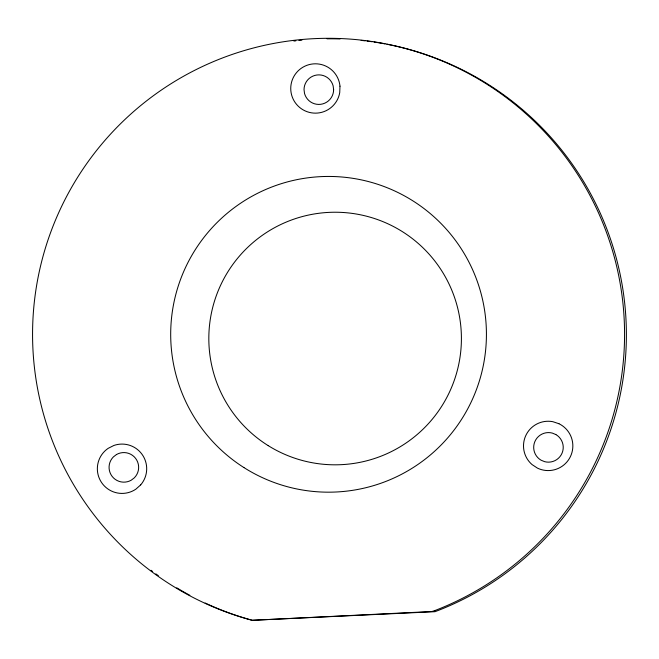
<?xml version="1.0" encoding="UTF-8"?>
<svg xmlns="http://www.w3.org/2000/svg" width="659" height="659" viewBox="0 0 659 659"><rect width="100%" height="100%" fill="white"/><g stroke="black" fill="none" stroke-linecap="round" stroke-linejoin="round"><path stroke-width="0.99" d="M386.965 44.252A295.998 295.998 0 0 1 434.989 611.692L252.257 620.3A295.998 295.998 0 0 1 205.138 603.001M189.85 595.316A295.998 295.998 0 0 1 176.785 587.828M158.308 575.653A295.998 295.998 0 0 1 155.862 573.882M152.641 571.493A295.998 295.998 0 0 1 151.043 570.29M293.922 41.047A295.998 295.998 0 0 1 295.916 40.809M298.906 40.471A295.998 295.998 0 0 1 301.904 40.166M327.004 38.815A295.998 295.998 0 0 1 340.06 38.955M361.132 40.397A295.998 295.998 0 0 1 365.127 40.842M367.121 41.089A295.998 295.998 0 0 1 372.096 41.756M374.081 42.044A295.998 295.998 0 0 1 384.988 43.881M339.978 86.181L339.731 92.614A24.663 24.663 0 0 1 301.385 108.768A24.663 24.663 0 0 1 302.959 67.185A24.663 24.663 0 0 1 339.978 86.181M140.697 484.867L135.886 489.151A24.663 24.663 0 0 1 101.618 482.619A24.663 24.663 0 0 1 108.158 448.351L113.908 445.459A24.663 24.663 0 0 1 140.697 484.867M116.445 454.553L113.381 456.909A14.803 14.803 0 0 0 131.248 480.189L134.312 477.841A14.803 14.803 0 0 0 116.445 454.553M434.932 610.539L431.95 611.511L252.257 620.3A295.998 295.998 0 0 1 80.143 173.358A295.998 295.998 0 0 1 558.395 147.781A295.998 295.998 0 0 1 434.932 610.539M558.923 423.712L552.81 421.686A24.663 24.663 0 0 0 532.068 464.587L537.447 468.121A24.663 24.663 0 0 0 570.389 456.654A24.663 24.663 0 0 0 558.923 423.712M555.858 434.553L552.283 433.078A14.803 14.803 0 0 0 541.055 460.188L544.622 461.662A14.803 14.803 0 0 0 555.858 434.553M333.627 89.649L333.124 85.818A14.803 14.803 0 0 0 304.03 89.649L304.532 93.479A14.803 14.803 0 0 0 333.627 89.649M243.921 467.569A157.863 157.863 0 0 0 486.284 340.975A157.863 157.863 0 0 0 255.478 194.38A157.863 157.863 0 0 0 243.921 467.569M268.197 445.632A126.297 126.297 0 0 0 461.333 342.927A126.297 126.297 0 0 0 275.816 227.017A126.297 126.297 0 0 0 268.197 445.632"/></g></svg>
